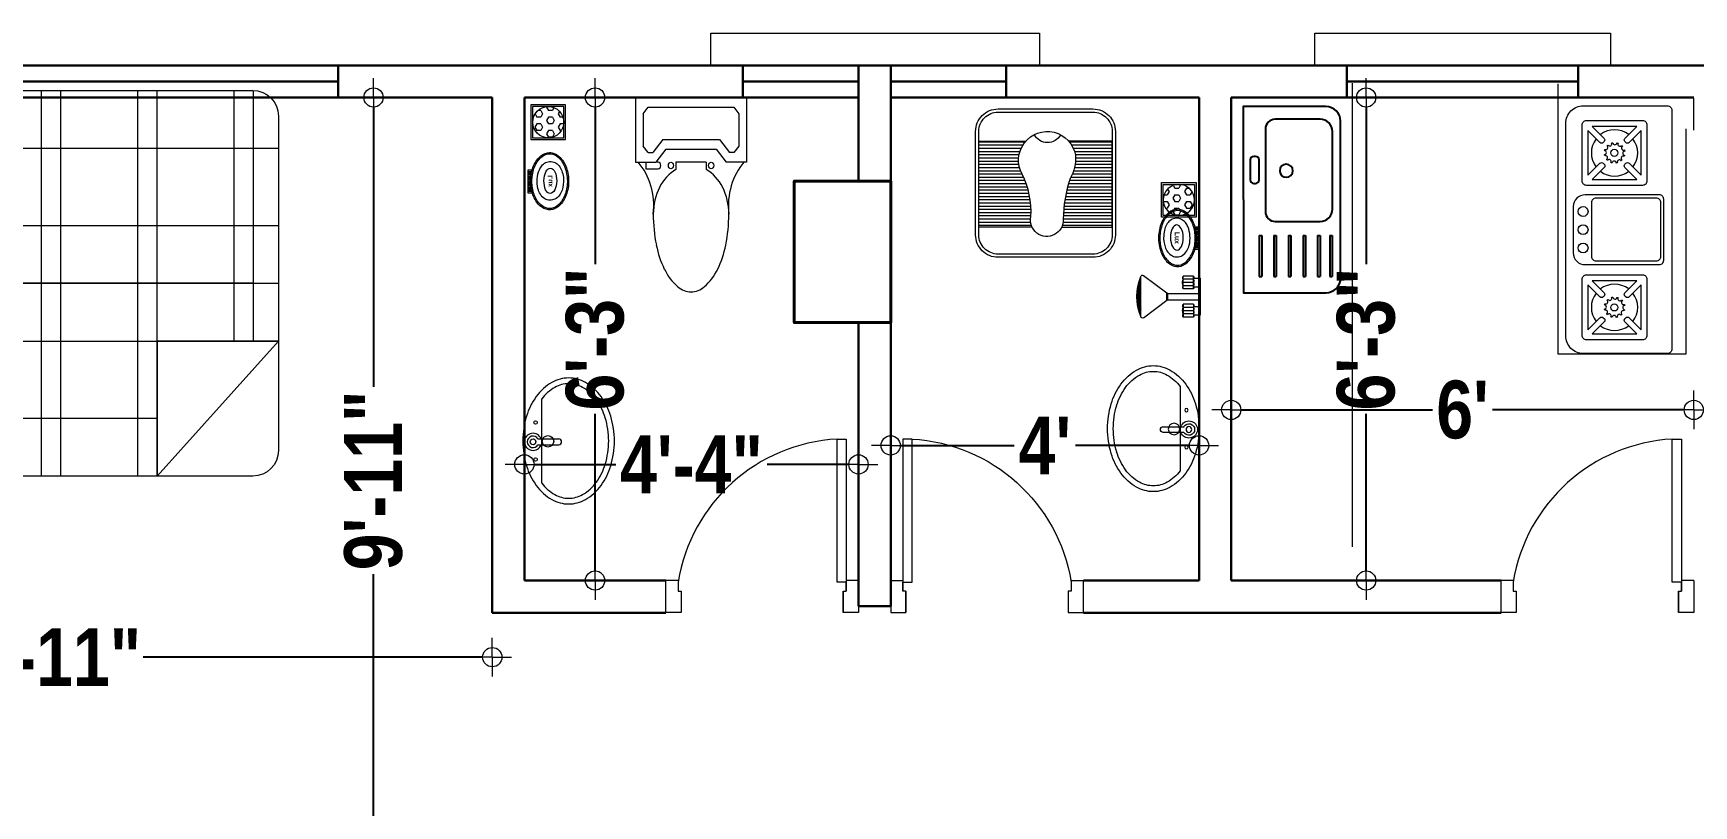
# Model space of a CAD drawing. Header units: inches. Extents: x 64086 to 138972, y -13497 to 16809.
# Drawn here: x 97314.4 to 97572.8, y -10434.5 to -10314.3 of the extents above; entities that cross this region are included whole.
import ezdxf

# ---------------------------------------------------------------- set-up
doc = ezdxf.new("R2010")
doc.units = ezdxf.units.IN
doc.header["$LTSCALE"] = 0.5
doc.header["$MEASUREMENT"] = 0
doc.header["$PDMODE"] = 2
doc.linetypes.add('DASHED', pattern=[0.75, 0.5, -0.25])
doc.layers.get('0').update_dxf_attribs({"lineweight": 13})
for name, color, linetype, lineweight in [('A-TOIL', 6, 'Continuous', 15), ('BEAM 2', 87, 'Continuous', 15), ('Column', 1, 'Continuous', 40), ('DIM', 5, 'Continuous', 13), ('DOOR', 30, 'Continuous', 20), ('e-tv+tel', 5, 'Continuous', 25), ('eq1', 113, 'Continuous', 25), ('f2', 94, 'Continuous', 25), ('fixture', 24, 'Continuous', 13), ('fur', 42, 'Continuous', 15), ('FURNITUER', 45, 'Continuous', 15), ('P-BASIN1', 6, 'Continuous', 15), ('P-COMMODE', 6, 'Continuous', 15), ('P-FLOOR-DRAIN', 4, 'Continuous', 15), ('P-SHOWER', 7, 'Continuous', 15), ('railing', 30, 'Continuous', 15), ('Raling', 35, 'Continuous', 20), ('WALL', 7, 'Continuous', 30), ('WALL-0', 7, 'Continuous', 18), ('Wall_20', 253, 'Continuous', 20)]:
    doc.layers.add(name, color=color, linetype=linetype, lineweight=lineweight)
doc.layers.add('FURNITURE', color=157, linetype='Continuous')
doc.styles.get("Standard").update_dxf_attribs({"font": 'ARIALNB.TTF'})
doc.dimstyles.new('Column Dim', dxfattribs={"dimtxt": 9, "dimasz": 1.5, "dimexe": 13.25, "dimexo": 11, "dimgap": 1, "dimtad": 0, "dimdec": 1, "dimzin": 0, "dimdsep": 46, "dimlunit": 4, "dimtxsty": 'Standard', "dimblk": 'DIM', "dimcen": 0, "dimse1": 1, "dimse2": 1, "dimclrd": 5, "dimclre": 5, "dimclrt": 7, "dimadec": 0, "dimazin": 0, "dimtfac": 1, "dimtdec": 1, "dimtofl": 0, "dimtmove": 2, "dimatfit": 3, "dimldrblk": 'DIM', "dimfxl": 1, "dimtolj": 1, "dimtzin": 0, "dimarcsym": 0})
pattern_1 = [(225, (19362.28457, 30685.39488), (-0.0883883476, 0.0883883476), [])]

# ---------------------------------------------------------------- blocks, each defined once
blk = doc.blocks.new('toilet d')
at = {"layer": 'railing'}
for p, q in [((98951.72, -21113.88), (98951.72, -21091.64)), ((98951.72, -21091.64), (98953.15, -21091.64)), ((98953.15, -21091.64), (98953.15, -21113.88)), ((98925.06, -21118.64), (98925.06, -21113.64)), ((98927, -21113.64), (98925.06, -21113.64)), ((98926.96, -21113.88), (98926.96, -21115.31)), ((98926.96, -21113.88), (98926.96, -21115.31)), ((98953.15, -21113.88), (98951.72, -21113.88)), ((98955.06, -21113.64), (98953.15, -21113.64)), ((98953.15, -21113.88), (98953.15, -21115.31)), ((98953.15, -21115.31), (98953.15, -21113.88)), ((98955.06, -21113.64), (98955.06, -21118.64)), ((98926.96, -21115.31), (98927.44, -21115.31)), ((98927.44, -21115.31), (98927.44, -21118.64)), ((98927.44, -21115.31), (98927.44, -21118.64)), ((98952.68, -21115.31), (98952.68, -21118.64)), ((98952.68, -21118.64), (98952.68, -21115.31)), ((98952.68, -21115.31), (98953.15, -21115.31)), ((98927.44, -21118.64), (98925.06, -21118.64)), ((98955.06, -21118.64), (98952.68, -21118.64))]:
    blk.add_line(p, q, dxfattribs=at)
blk.add_arc((98953.17, -21118.15), 26.55, 93.112, 170.7406, dxfattribs=at)
blk = doc.blocks.new('RFG')
at = {"layer": 'eq1'}
for p, q in [((58975.63, -1234.82), (58975.16, -1234.82)), ((58978, -1234.82), (58977.52, -1234.82)), ((58980.84, -1234.82), (58980.36, -1234.82)), ((58983.67, -1234.82), (58983.2, -1234.82)), ((58986.51, -1234.82), (58986.04, -1234.82)), ((58989.35, -1234.82), (58988.88, -1234.82)), ((58975.63, -1242.84), (58975.16, -1242.84)), ((58978, -1242.84), (58977.52, -1242.84)), ((58980.84, -1242.84), (58980.36, -1242.84)), ((58983.67, -1242.84), (58983.2, -1242.84)), ((58986.51, -1242.84), (58986.04, -1242.84)), ((58989.35, -1242.84), (58988.88, -1242.84))]:
    blk.add_line(p, q, dxfattribs=at)
for points in [[(58976.37, -1209.78), (58992.47, -1209.78), (58992.45, -1245.97), (58976.37, -1245.97, -0.414214), (58973.53, -1243.14), (58973.53, -1212.62, -0.414214)], [(58988.15, -1221.65), (58988.15, -1230.22, -0.414214), (58986.26, -1232.11), (58977.49, -1232.11, -0.414214), (58975.12, -1229.74), (58975.12, -1214.61, -0.414214), (58977.49, -1212.24), (58986.26, -1212.24, -0.414214), (58988.15, -1214.13)], [(58990.06, -1219.46), (58990.42, -1219.46, -0.414214), (58991.13, -1220.17), (58991.13, -1223.99, -0.414214), (58990.42, -1224.7), (58990.06, -1224.7, -0.414214), (58989.35, -1223.99), (58989.35, -1220.17, -0.414214)]]:
    blk.add_lwpolyline(points, format="xyb", close=True, dxfattribs=at)
for points in [[(58975.16, -1234.82), (58975.16, -1242.84)], [(58975.63, -1234.82), (58975.63, -1242.84)], [(58977.52, -1234.82), (58977.52, -1242.84)], [(58978, -1234.82), (58978, -1242.84)], [(58980.36, -1234.82), (58980.36, -1242.84)], [(58980.84, -1234.82), (58980.84, -1242.84)], [(58983.2, -1234.82), (58983.2, -1242.84)], [(58983.67, -1234.82), (58983.67, -1242.84)], [(58986.04, -1234.82), (58986.04, -1242.84)], [(58986.51, -1234.82), (58986.51, -1242.84)], [(58988.88, -1234.82), (58988.88, -1242.84)], [(58989.35, -1234.82), (58989.35, -1242.84)]]:
    blk.add_lwpolyline(points, dxfattribs=at)
blk.add_circle((58984.09, -1222.25), 1.28, dxfattribs=at)
blk = doc.blocks.new('p-basin11')
at = {"lineweight": 13}
for p, q in [((-0.49, 4.45), (-0.49, 0.85)), ((0.5, 0.86), (0.5, 4.45)), ((-7.44, 1.49), (7.15, 1.49))]:
    blk.add_line(p, q, dxfattribs=at)
for centre, radius in [((-0.08, 2.58), 0.99), ((-3.35, 0.44), 0.298), ((0, 0), 0.495), ((3.06, 0.44), 0.298)]:
    blk.add_circle(centre, radius, dxfattribs=at)
for centre, radius, start, end in [((-2.77, 4.78), 8.63, 126.0274, 150.3366), ((-1.18, 2.6), 11.33, 106.7647, 126.0274), ((-1.18, 2.6), 10.34, 106.7647, 126.0274), ((-1.18, 2.6), 10.34, 106.7647, 126.0274), ((-0.15, -0.85), 14.92, 90, 106.7647), ((-0.15, -0.85), 13.93, 90, 106.7647), ((-0.15, -0.85), 13.93, 90, 106.7647), ((-0.15, -0.85), 14.92, 73.2353, 90), ((-0.15, -0.85), 13.93, 73.2353, 90), ((-0.15, -0.85), 13.93, 73.2353, 90), ((0.89, 2.6), 10.34, 53.9726, 73.2353), ((0.89, 2.6), 10.34, 53.9726, 73.2353), ((0.89, 2.6), 11.33, 53.9726, 73.2353), ((2.48, 4.78), 8.63, 29.6634, 53.9726), ((-5.2, 6.16), 5.84, 150.3366, 180), ((-2.77, 4.78), 7.64, 126.0274, 150.3366), ((-2.77, 4.78), 7.64, 126.0274, 150.3366), ((2.48, 4.78), 7.64, 29.6634, 53.9726), ((4.9, 6.16), 5.84, 0, 29.6634), ((-5.2, 6.16), 5.84, 180, 209.6634), ((-5.2, 6.16), 4.85, 150.3366, 180), ((-5.2, 6.16), 4.85, 150.3366, 180), ((-5.2, 6.16), 4.85, 180, 209.6634), ((4.9, 6.16), 4.85, 0, 29.6634), ((4.9, 6.16), 4.85, 360, 29.6634), ((4.9, 6.16), 4.85, 330.3366, 0), ((4.9, 6.16), 5.84, 330.3366, 0), ((-2.77, 7.54), 8.63, 209.6634, 233.9726), ((-2.77, 7.54), 7.64, 209.6634, 232.3), ((0, 4.45), 0.495, 0, 180), ((2.48, 7.54), 7.64, 307.7, 330.3366), ((2.48, 7.54), 8.63, 306.0274, 330.3366), ((-1.18, 9.72), 11.33, 233.9726, 253.2353), ((0, 0), 1.48, 109.6514, 70.3603), ((0, 0), 0.99, 120.3431, 59.7554), ((0.89, 9.72), 11.33, 286.7647, 306.0274), ((-0.15, 13.16), 14.92, 253.2353, 270), ((-0.15, 13.16), 14.92, 270, 286.7647)]:
    blk.add_arc(centre, radius, start, end, dxfattribs=at)
blk = doc.blocks.new('RY')
at = {"layer": 'fixture'}
for p, q in [((227073.05, -59649.09), (227072.37, -59649.09)), ((227073.05, -59649.32), (227072.43, -59649.32)), ((227073.05, -59649.54), (227072.48, -59649.54)), ((227073.05, -59649.76), (227072.52, -59649.76)), ((227073.05, -59652.62), (227073.05, -59649.09)), ((227073.05, -59652.4), (227072.45, -59652.4)), ((227073.05, -59652.18), (227072.49, -59652.18)), ((227073.05, -59651.96), (227072.54, -59651.96)), ((227073.05, -59649.98), (227072.56, -59649.98)), ((227073.05, -59651.74), (227072.57, -59651.74)), ((227073.05, -59650.2), (227072.59, -59650.2)), ((227073.05, -59651.52), (227072.59, -59651.52)), ((227073.05, -59650.42), (227072.61, -59650.42)), ((227073.05, -59651.3), (227072.61, -59651.3)), ((227073.05, -59650.64), (227072.62, -59650.64)), ((227073.05, -59651.08), (227072.62, -59651.08)), ((227073.05, -59650.86), (227072.63, -59650.86)), ((227072.39, -59652.62), (227073.05, -59652.62))]:
    blk.add_line(p, q, dxfattribs=at)
at = {"layer": 'fixture', "color": 37}
blk.add_ellipse((227069.56, -59650.94), major_axis=(0.03, 1.96), ratio=0.508227, dxfattribs=at)
at = {"layer": 'fixture'}
for points, knots in [([(227069.67, -59655.34), (227070.14, -59655.34), (227070.61, -59655.17), (227071.49, -59654.46), (227071.88, -59653.92), (227072.44, -59652.6), (227072.61, -59651.83), (227072.64, -59650.26), (227072.52, -59649.46), (227072.02, -59648.09), (227071.65, -59647.51), (227070.8, -59646.71), (227070.32, -59646.49), (227069.39, -59646.39), (227068.91, -59646.52), (227068.01, -59647.13), (227067.6, -59647.62), (227066.98, -59648.88), (227066.78, -59649.63), (227066.67, -59651.2), (227066.76, -59652), (227067.19, -59653.43), (227067.53, -59654.05), (227068.36, -59654.94), (227068.83, -59655.21), (227069.42, -59655.33), (227069.54, -59655.34), (227069.67, -59655.34)], [0, 0, 0, 0, 0.512242, 0.512242, 1.024485, 1.024485, 1.536727, 1.536727, 2.04897, 2.04897, 2.561212, 2.561212, 3.073455, 3.073455, 3.585697, 3.585697, 4.09794, 4.09794, 4.610182, 4.610182, 5.122425, 5.122425, 5.634667, 5.634667, 6.14691, 6.14691, 6.283185, 6.283185, 6.283185, 6.283185]), ([(227069.67, -59655.14), (227070.05, -59655.14), (227070.44, -59655.01), (227071.19, -59654.47), (227071.55, -59654.05), (227072.1, -59652.97), (227072.3, -59652.32), (227072.46, -59650.96), (227072.43, -59650.24), (227072.15, -59648.92), (227071.9, -59648.32), (227071.27, -59647.37), (227070.89, -59647.03), (227070.12, -59646.65), (227069.74, -59646.59), (227068.97, -59646.73), (227068.58, -59646.93), (227067.86, -59647.63), (227067.53, -59648.13), (227067.07, -59649.31), (227066.93, -59650), (227066.89, -59651.43), (227067, -59652.18), (227067.43, -59653.43), (227067.73, -59653.96), (227068.41, -59654.72), (227068.79, -59654.96), (227069.34, -59655.12), (227069.5, -59655.14), (227069.67, -59655.14)], [0, 0, 0, 0, 0.466932, 0.466932, 0.933864, 0.933864, 1.400796, 1.400796, 1.867727, 1.867727, 2.334659, 2.334659, 2.801591, 2.801591, 3.268523, 3.268523, 3.735455, 3.735455, 4.202387, 4.202387, 4.669318, 4.669318, 5.165008, 5.165008, 5.62593, 5.62593, 6.080806, 6.080806, 6.283185, 6.283185, 6.283185, 6.283185])]:
    blk.add_open_spline(points, degree=3, knots=knots, dxfattribs=at)
at = {"layer": 'fixture', "color": 37}
blk.add_open_spline([(227069.6, -59647.92), (227069.34, -59647.91), (227069.09, -59647.98), (227068.25, -59648.39), (227067.93, -59648.94), (227067.55, -59650.04), (227067.47, -59650.66), (227067.53, -59651.62), (227067.59, -59651.97), (227067.78, -59652.58), (227067.9, -59652.86), (227068.21, -59653.33), (227068.41, -59653.53), (227068.88, -59653.84), (227069.16, -59653.93), (227069.74, -59653.97), (227070.04, -59653.9), (227070.53, -59653.65), (227070.73, -59653.47), (227071.05, -59653.09), (227071.17, -59652.88), (227071.47, -59652.22), (227071.57, -59651.72), (227071.64, -59650.73), (227071.6, -59650.22), (227071.4, -59649.43), (227071.28, -59649.13), (227070.94, -59648.58), (227070.71, -59648.32), (227070.17, -59648.01), (227069.9, -59647.92), (227069.6, -59647.92)], degree=3, knots=[0, 0, 0, 0, 0.251826, 0.251826, 0.981976, 0.981976, 1.712126, 1.712126, 2.138681, 2.138681, 2.508948, 2.508948, 2.825837, 2.825837, 3.120106, 3.120106, 3.414376, 3.414376, 3.708645, 3.708645, 4.002915, 4.002915, 4.608496, 4.608496, 5.214077, 5.214077, 5.606251, 5.606251, 5.998425, 5.998425, 6.283185, 6.283185, 6.283185, 6.283185], dxfattribs=at)
at = {"layer": 'fixture', "color": 37, "text_generation_flag": 4}
blk.add_text('Lux ', height=0.75, rotation=90, dxfattribs=at).set_placement((227069.24, -59651.81))
blk = doc.blocks.new('*X21')
at = {"color": 0}
for p, q in [((348.86, 2156.4), (349.37, 2156.4)), ((349.22, 2157.49), (349.37, 2157.49)), ((349.37, 2156.4), (349.69, 2156.94)), ((349.69, 2156.94), (349.37, 2157.49)), ((350.31, 2158.03), (350.62, 2158.57)), ((350.62, 2157.49), (350.31, 2158.03)), ((350.31, 2155.86), (350.62, 2156.4)), ((350.62, 2158.57), (351.25, 2158.57)), ((350.62, 2157.49), (351.25, 2157.49)), ((350.62, 2156.4), (351.25, 2156.4)), ((351.56, 2158.03), (351.25, 2158.57)), ((351.25, 2157.49), (351.56, 2158.03)), ((351.56, 2155.86), (351.25, 2156.4)), ((352.19, 2156.94), (352.5, 2157.49)), ((352.5, 2156.4), (352.19, 2156.94)), ((352.5, 2157.49), (353.12, 2157.49)), ((352.5, 2156.4), (353.12, 2156.4)), ((353.12, 2156.4), (353.44, 2156.94)), ((353.44, 2156.94), (353.12, 2157.49)), ((349, 2155.32), (349.37, 2155.32)), ((349.69, 2154.78), (349.37, 2155.32)), ((349.51, 2154.48), (349.69, 2154.78)), ((350.62, 2155.32), (350.31, 2155.86)), ((350.41, 2153.86), (350.62, 2154.24)), ((350.62, 2155.32), (351.25, 2155.32)), ((350.62, 2154.24), (351.25, 2154.24)), ((351.25, 2155.32), (351.56, 2155.86)), ((351.56, 2153.7), (351.25, 2154.24)), ((351.56, 2153.69), (351.56, 2153.7)), ((352.19, 2154.78), (352.5, 2155.32)), ((352.5, 2154.24), (352.19, 2154.78)), ((352.5, 2155.32), (353.12, 2155.32)), ((352.5, 2154.24), (352.92, 2154.24)), ((353.43, 2154.79), (353.12, 2155.32))]:
    blk.add_line(p, q, dxfattribs=at)
blk = doc.blocks.new('P-FLOOR')
at = {"layer": 'P-FLOOR-DRAIN'}
for points in [[(-2.08, 5.48), (-2.08, 0.98), (2.42, 0.98), (2.42, 5.48)], [(-1.85, 5.25), (-1.85, 1.2), (2.2, 1.2), (2.2, 5.25)]]:
    blk.add_lwpolyline(points, close=True, dxfattribs=at)
blk.add_circle((0.17, 3.23), 2.02, dxfattribs=at)
at = {"layer": 'P-FLOOR-DRAIN', "xscale": 0.8, "yscale": 0.8, "zscale": 0.8, "rotation": 270}
blk.add_blockref('*X21', (-1724.74, 284.25), dxfattribs=at)
blk = doc.blocks.new('A$C31E24FA5')
at = {"layer": 'fur'}
for p, q in [((0.5, 17.93), (7.16, 17.93)), ((0.5, 17.43), (6.8, 17.43)), ((0.5, 16.93), (6.54, 16.93)), ((0.5, 16.43), (6.35, 16.43)), ((0.5, 15.93), (6.23, 15.93)), ((14.06, 17.93), (21.26, 17.93)), ((14.42, 17.43), (21.26, 17.43)), ((14.68, 16.93), (21.26, 16.93)), ((14.87, 16.43), (21.26, 16.43)), ((14.99, 15.93), (21.26, 15.93)), ((0.5, 15.43), (6.2, 15.43)), ((0.5, 14.93), (6.21, 14.93)), ((0.5, 14.43), (6.27, 14.43)), ((0.5, 13.93), (6.37, 13.93)), ((0.5, 13.43), (6.52, 13.43)), ((0.5, 12.93), (6.71, 12.93)), ((14.5, 12.93), (21.26, 12.93)), ((14.74, 13.43), (21.26, 13.43)), ((14.91, 13.93), (21.26, 13.93)), ((15.02, 14.43), (21.26, 14.43)), ((15.06, 15.43), (21.26, 15.43)), ((15.06, 14.93), (21.26, 14.93)), ((0.5, 12.43), (6.97, 12.43)), ((0.5, 11.93), (7.17, 11.93)), ((0.5, 11.43), (7.32, 11.43)), ((0.5, 10.93), (7.45, 10.93)), ((0.5, 10.43), (7.57, 10.43)), ((13.57, 10.43), (21.26, 10.43)), ((13.71, 10.93), (21.26, 10.93)), ((13.87, 11.43), (21.26, 11.43)), ((14.06, 11.93), (21.26, 11.93)), ((14.27, 12.43), (21.26, 12.43)), ((0.5, 9.93), (7.68, 9.93)), ((0.5, 9.43), (7.78, 9.43)), ((0.5, 8.93), (7.87, 8.93)), ((0.5, 8.43), (7.94, 8.43)), ((0.5, 7.93), (8, 7.93)), ((13.16, 7.93), (21.26, 7.93)), ((13.21, 8.43), (21.26, 8.43)), ((13.27, 8.93), (21.26, 8.93)), ((13.35, 9.43), (21.26, 9.43)), ((13.45, 9.93), (21.26, 9.93)), ((0.5, 7.43), (8.06, 7.43)), ((0.5, 6.93), (8.1, 6.93)), ((0.5, 6.43), (8.12, 6.43)), ((0.5, 5.93), (8.14, 5.93)), ((0.5, 5.43), (8.16, 5.43)), ((13.13, 6.93), (21.26, 6.93)), ((13.14, 7.43), (21.26, 7.43)), ((13.15, 6.43), (21.26, 6.43)), ((13.18, 5.43), (21.26, 5.43)), ((13.21, 5.93), (21.26, 5.93)), ((0.5, 4.93), (8.29, 4.93)), ((13.06, 4.93), (21.26, 4.93))]:
    blk.add_line(p, q, dxfattribs=at)
for points in [[(3.5, 0), (18.26, 0, 0.414214), (21.76, 3.5), (21.76, 19.59, 0.414214), (18.26, 23.09), (3.5, 23.09, 0.414214), (0, 19.59), (0, 3.5, 0.414214)], [(3.5, 0.5), (18.26, 0.5, 0.414214), (21.26, 3.5), (21.26, 19.59, 0.414214), (18.26, 22.59), (3.5, 22.59, 0.414214), (0.5, 19.59), (0.5, 3.5, 0.414214)], [(14.5, 12.93, 1.187601), (6.22, 15.87, 0.159476), (7.07, 12.25, -0.071892), (8.14, 5.92, 1.143323), (13.15, 6.33, -0.127468)]]:
    blk.add_lwpolyline(points, format="xyb", close=True, dxfattribs=at)
for points in [[(8.4, 4.67), (0.5, 4.67), (0.5, 18.07), (7.27, 18.07)], [(12.95, 4.67), (21.26, 4.67), (21.26, 18.07), (13.95, 18.07)]]:
    blk.add_lwpolyline(points, dxfattribs=at)
blk.add_arc((10.58, 20.16), 2.31, 208.2976, 332.3555, dxfattribs=at)
blk = doc.blocks.new('BURNER')
at = {"layer": 'fur'}
for points in [[(-21, -15), (-21, -0.75, -0.414214), (-20.25, 0), (20.25, 0, -0.414214), (21, -0.75), (21, -15, -0.414214), (18, -18), (-18, -18, -0.414214)], [(-5.9, -2.13), (-5.9, -14.72, 0.414214), (-3.9, -16.72), (3.94, -16.72, 0.414214), (5.94, -14.72), (5.94, -2.13, 0.414214), (5.19, -1.38), (-5.15, -1.38, 0.414214)], [(-5.32, -2.63), (-5.32, -12.88, 0.414214), (-4.57, -13.63), (4.53, -13.63, 0.414214), (5.28, -12.88), (5.28, -2.63, 0.414214), (4.53, -1.88), (-4.57, -1.88, 0.414214)], [(-18.5, -14.47), (-18.5, -4.97, -0.414214), (-17.75, -4.22), (-8.25, -4.22, -0.414214), (-7.5, -4.97), (-7.5, -14.47, -0.414214), (-8.25, -15.22), (-17.75, -15.22, -0.414214)], [(-17.5, -5.93), (-17.5, -13.51), (-15.47, -11.48, -0.414214), (-14.91, -11.48), (-14.76, -11.62, -0.414214), (-14.76, -12.19), (-16.79, -14.22), (-9.21, -14.22), (-11.24, -12.19, -0.414214), (-11.24, -11.62), (-11.1, -11.48, -0.414214), (-10.53, -11.48), (-8.5, -13.51), (-8.5, -5.93), (-10.53, -7.96, -0.414214), (-11.1, -7.96), (-11.24, -7.81, -0.414214), (-11.24, -7.25), (-9.21, -5.22), (-16.79, -5.22), (-14.76, -7.25, -0.414214), (-14.76, -7.81), (-14.91, -7.96, -0.414214), (-15.47, -7.96)], [(7.67, -14.47), (7.67, -4.97, -0.414214), (8.42, -4.22), (17.92, -4.22, -0.414214), (18.67, -4.97), (18.67, -14.47, -0.414214), (17.92, -15.22), (8.42, -15.22, -0.414214)], [(8.67, -5.93), (8.67, -13.51), (10.7, -11.48, -0.414214), (11.26, -11.48), (11.4, -11.62, -0.414214), (11.4, -12.19), (9.37, -14.22), (16.96, -14.22), (14.93, -12.19, -0.414214), (14.93, -11.62), (15.07, -11.48, -0.414214), (15.64, -11.48), (17.67, -13.51), (17.67, -5.93), (15.64, -7.96, -0.414214), (15.07, -7.96), (14.93, -7.81, -0.414214), (14.93, -7.25), (16.96, -5.22), (9.37, -5.22), (11.4, -7.25, -0.414214), (11.4, -7.81), (11.26, -7.96, -0.414214), (10.7, -7.96)], [(-13.5, -8.05, -0.029973), (-13.29, -8, 0.921201), (-12.6, -8.03, -0.029973), (-12.4, -8.09, 0.921201), (-11.8, -8.46, -0.029973), (-11.66, -8.61, 0.921201), (-11.33, -9.22, -0.029973), (-11.29, -9.43, 0.921201), (-11.31, -10.12, -0.029973), (-11.37, -10.32, 0.921201), (-11.74, -10.91, -0.029973), (-11.89, -11.06, 0.921201), (-12.51, -11.39, -0.029973), (-12.71, -11.43, 0.921201), (-13.4, -11.41, -0.029973), (-13.6, -11.35, 0.921201), (-14.2, -10.98, -0.029973), (-14.34, -10.83, 0.921201), (-14.67, -10.21, -0.029973), (-14.71, -10.01, 0.921201), (-14.69, -9.31, -0.029973), (-14.63, -9.11, 0.921201), (-14.26, -8.52, -0.029973), (-14.11, -8.38, 0.921201)], [(12.67, -8.05, -0.029973), (12.87, -8, 0.921201), (13.57, -8.03, -0.029973), (13.77, -8.09, 0.921201), (14.36, -8.46, -0.029973), (14.51, -8.61, 0.921201), (14.83, -9.22, -0.029973), (14.88, -9.43, 0.921201), (14.86, -10.12, -0.029973), (14.8, -10.32, 0.921201), (14.43, -10.91, -0.029973), (14.28, -11.06, 0.921201), (13.66, -11.39, -0.029973), (13.46, -11.43, 0.921201), (12.76, -11.41, -0.029973), (12.56, -11.35, 0.921201), (11.97, -10.98, -0.029973), (11.83, -10.83, 0.921201), (11.5, -10.21, -0.029973), (11.45, -10.01, 0.921201), (11.48, -9.31, -0.029973), (11.54, -9.11, 0.921201), (11.91, -8.52, -0.029973), (12.06, -8.38, 0.921201)]]:
    blk.add_lwpolyline(points, format="xyb", close=True, dxfattribs=at)
for centre, radius in [((-13.01, -9.75), 0.597), ((13.19, -9.75), 0.597), ((-3.07, -15.05), 0.834), ((0.02, -15.05), 0.834), ((3.11, -15.05), 0.834)]:
    blk.add_circle(centre, radius, dxfattribs=at)
for centre, start, end in [((-13, -9.72), 142.3105, 217.6895), ((-13, -9.72), 52.3105, 127.6895), ((-13, -9.72), 322.3105, 37.6895), ((13.17, -9.72), 142.3105, 217.6895), ((13.17, -9.72), 52.3105, 127.6895), ((13.17, -9.72), 322.3105, 37.6895), ((-13, -9.72), 232.3105, 307.6895), ((13.17, -9.72), 232.3105, 307.6895)]:
    blk.add_arc(centre, 3.93, start, end, dxfattribs=at)
blk = doc.blocks.new('pp-sh')
at = {"ltscale": 0.01}
h = blk.add_hatch(dxfattribs=at)
h.set_pattern_fill('ANSI31', color=256, style=0)
h.set_pattern_definition(pattern_1)
h.paths.add_polyline_path([(18743.58, 25839.35), (18749.1, 25839.35, 0.199471)])
h = blk.add_hatch(dxfattribs=at)
h.set_pattern_fill('ANSI31', color=256, style=0)
h.set_pattern_definition(pattern_1)
h.paths.add_polyline_path([(18745.89, 25835.65), (18746.8, 25835.65, -0.163612), (18746.84, 25835.78), (18745.84, 25835.78, -0.163612)])
for p, q in [((18749.1, 25839.35), (18743.58, 25839.35)), ((18743.4, 25839), (18745.84, 25835.78)), ((18749.28, 25839), (18746.84, 25835.78)), ((18746.84, 25835.78), (18745.84, 25835.78)), ((18746.8, 25835.65), (18745.89, 25835.65)), ((18745.89, 25835.65), (18745.89, 25831.13)), ((18746.8, 25835.65), (18746.8, 25831.13)), ((18745.28, 25833.51), (18743.51, 25833.51)), ((18743.51, 25832.08), (18743.51, 25833.51)), ((18743.95, 25832.08), (18743.95, 25833.51)), ((18744.54, 25833.62), (18744.26, 25833.62)), ((18744.26, 25833.59), (18744.26, 25833.62)), ((18744.4, 25833.59), (18744.4, 25833.62)), ((18744.4, 25832.08), (18744.4, 25833.51)), ((18744.54, 25833.59), (18744.54, 25833.62)), ((18744.84, 25832.08), (18744.84, 25833.51)), ((18745.28, 25832.08), (18745.28, 25833.51)), ((18747.4, 25832.08), (18747.4, 25833.51)), ((18747.4, 25833.51), (18749.17, 25833.51)), ((18747.84, 25832.08), (18747.84, 25833.51)), ((18748.15, 25833.59), (18748.15, 25833.62)), ((18748.15, 25833.62), (18748.42, 25833.62)), ((18748.29, 25833.59), (18748.29, 25833.62)), ((18748.29, 25832.08), (18748.29, 25833.51)), ((18748.42, 25833.59), (18748.42, 25833.62)), ((18748.73, 25832.08), (18748.73, 25833.51)), ((18749.17, 25832.08), (18749.17, 25833.51)), ((18745.28, 25832.08), (18743.51, 25832.08)), ((18743.8, 25832.04), (18743.8, 25831.13)), ((18748.88, 25831.13), (18743.8, 25831.13)), ((18744.99, 25832.04), (18744.99, 25831.13)), ((18746.8, 25831.13), (18745.89, 25831.13)), ((18747.4, 25832.08), (18749.17, 25832.08)), ((18747.69, 25832.04), (18747.69, 25831.13)), ((18748.88, 25832.04), (18748.88, 25831.13))]:
    blk.add_line(p, q, dxfattribs=at)
for centre, radius, start, end in [((18743.58, 25839.13), 0.222, 90, 216.0286), ((18746.34, 25832.71), 7.19, 67.4384, 112.5616), ((18749.1, 25839.13), 0.222, 323.9714, 90), ((18745.67, 25835.65), 0.222, 0, 37.1678), ((18747.02, 25835.65), 0.222, 142.8322, 180), ((18743.73, 25832.87), 0.68, 70.9882, 109.0118), ((18743.73, 25833.55), 0, 152.3346, 180), ((18744.4, 25832.37), 1.22, 68.7379, 111.2621), ((18744.18, 25832.87), 0.68, 70.9882, 109.0118), ((18744.62, 25832.87), 0.68, 70.9882, 109.0118), ((18745.06, 25832.87), 0.68, 70.9882, 109.0118), ((18747.62, 25832.87), 0.68, 70.9882, 109.0118), ((18748.29, 25832.37), 1.22, 68.7379, 111.2621), ((18748.06, 25832.87), 0.68, 70.9882, 109.0118), ((18748.51, 25832.87), 0.68, 70.9882, 109.0118), ((18748.95, 25832.87), 0.68, 70.9882, 109.0118), ((18748.95, 25833.55), 0, 0, 27.6654), ((18743.73, 25832.72), 0.68, 250.9882, 289.0118), ((18744.18, 25832.72), 0.68, 250.9882, 289.0118), ((18744.62, 25832.72), 0.68, 250.9882, 289.0118), ((18745.06, 25832.72), 0.68, 250.9882, 289.0118), ((18747.62, 25832.72), 0.68, 250.9882, 289.0118), ((18748.06, 25832.72), 0.68, 250.9882, 289.0118), ((18748.51, 25832.72), 0.68, 250.9882, 289.0118), ((18748.95, 25832.72), 0.68, 250.9882, 289.0118)]:
    blk.add_arc(centre, radius, start, end, dxfattribs=at)
blk = doc.blocks.new('A$C3B0820DD')
at = {"layer": 'A-TOIL'}
for p, q in [((0, 26.47), (0, 17.65)), ((0, 26.47), (15.1, 26.47)), ((1.03, 24.26), (1.72, 25.14)), ((1.72, 25.14), (13.38, 25.14)), ((13.38, 25.14), (14.07, 24.26)), ((15.1, 26.47), (15.1, 17.65)), ((1.03, 24.26), (1.03, 19.85)), ((14.07, 24.26), (14.07, 19.85)), ((3.69, 20.73), (2.32, 18.97)), ((3.69, 20.73), (11.41, 20.73)), ((11.41, 20.73), (12.78, 18.97)), ((1.72, 18.97), (1.03, 19.85)), ((1.72, 18.97), (2.32, 18.97)), ((4.12, 19.41), (2.74, 17.65)), ((4.12, 19.41), (10.98, 19.41)), ((10.98, 19.41), (12.35, 17.65)), ((13.38, 18.97), (12.78, 18.97)), ((14.07, 19.85), (13.38, 18.97)), ((0, 17.65), (2.74, 17.65)), ((1.37, 17.65), (1.37, 16.76)), ((1.37, 16.76), (3.09, 16.76)), ((3.09, 17.65), (2.74, 17.65)), ((5.49, 17.65), (5.49, 16.65)), ((9.61, 17.65), (5.49, 17.65)), ((9.61, 17.65), (9.61, 16.65)), ((15.1, 17.65), (12.35, 17.65))]:
    blk.add_line(p, q, dxfattribs=at)
for centre, major_axis, start_param, end_param in [((-3.71, 11.66), (0, 7.94), 4.576272, 5.566047), ((7.55, 10.59), (0, 6.62), 0.411517, 1.570796), ((3.09, 17.2), (0, 0.441), 3.141593, 6.283185), ((4.8, 17.2), (0, 0.441), 4.712389, 10.995574), ((7.55, 10.59), (0, 6.62), -1.570796, -0.411517), ((10.29, 17.2), (0, 0.441), 4.712389, 10.995574), ((18.81, 11.66), (0, 7.94), 0.717138, 1.706913), ((15.53, 10.59), (0, 16.88), 1.570797, 1.824118), ((-0.44, 10.59), (0, 16.88), 4.459068, 4.712388), ((11.59, 9.28), (0, 11.65), 1.824118, 2.129396), ((3.5, 9.28), (0, 11.65), 4.153789, 4.459067), ((9.11, 7.28), (0, 7.88), 2.129396, 2.556312), ((5.99, 7.28), (0, 7.88), 3.726874, 4.153789), ((7.55, 4.25), (0, 4.25), 2.556313, 3.141592), ((7.55, 4.25), (0, 4.25), 3.141593, 3.726873)]:
    blk.add_ellipse(centre, major_axis=major_axis, ratio=0.777778, start_param=start_param, end_param=end_param, dxfattribs=at)
blk = doc.blocks.new('lilklkl')
at = {"color": 23}
for p, q in [((19201.27, -4998.29), (19141.27, -4998.29)), ((19141.27, -4998.29), (19141.27, -5000.29)), ((19141.27, -5000.29), (19201.27, -5000.29)), ((19201.27, -5000.29), (19201.27, -4998.29)), ((19167.27, -5001.79), (19145.27, -5001.79)), ((19197.27, -5001.79), (19162.27, -5001.79)), ((19171.27, -5001.79), (19171.27, -5014.9)), ((19141.27, -5005.79), (19141.27, -5074.79)), ((19171.27, -5014.9), (19171.27, -5005.79)), ((19201.27, -5074.79), (19201.27, -5005.79)), ((19171.27, -5074.79), (19171.27, -5026.9)), ((19171.27, -5026.9), (19171.27, -5078.79)), ((19145.27, -5078.79), (19175.27, -5078.79)), ((19175.27, -5078.79), (19197.27, -5078.79))]:
    blk.add_line(p, q, dxfattribs=at)
at = {"color": 33}
for p, q in [((19150.27, -5001.79), (19150.27, -5006.19)), ((19162.27, -5001.79), (19162.27, -5006.19)), ((19180.27, -5001.79), (19180.27, -5006.19)), ((19192.27, -5001.79), (19192.27, -5006.19)), ((19147.23, -5011.9), (19141.27, -5011.9)), ((19171.27, -5011.9), (19165.21, -5011.9)), ((19177.23, -5011.9), (19171.27, -5011.9)), ((19201.27, -5011.9), (19195.21, -5011.9)), ((19147.24, -5014.9), (19141.27, -5014.9)), ((19171.27, -5014.9), (19165.2, -5014.9)), ((19177.24, -5014.9), (19171.27, -5014.9)), ((19201.27, -5014.9), (19195.2, -5014.9)), ((19171.27, -5026.9), (19141.27, -5026.9)), ((19150.27, -5026.9), (19150.27, -5078.79)), ((19162.27, -5026.9), (19162.27, -5078.79)), ((19201.27, -5026.9), (19171.27, -5026.9)), ((19180.27, -5026.9), (19180.27, -5078.79)), ((19192.27, -5026.9), (19192.27, -5059.9)), ((19171.27, -5029.9), (19141.27, -5029.9)), ((19201.27, -5029.9), (19171.27, -5029.9)), ((19171.27, -5041.9), (19141.27, -5041.9)), ((19201.27, -5041.9), (19171.27, -5041.9)), ((19171.27, -5044.9), (19141.27, -5044.9)), ((19201.27, -5044.9), (19171.27, -5044.9)), ((19171.27, -5056.9), (19141.27, -5056.9)), ((19201.27, -5056.9), (19171.27, -5056.9)), ((19171.27, -5059.9), (19141.27, -5059.9)), ((19201.27, -5059.9), (19171.27, -5059.9)), ((19171.27, -5071.9), (19141.27, -5071.9)), ((19180.27, -5071.9), (19171.27, -5071.9)), ((19171.27, -5074.9), (19141.27, -5074.9)), ((19180.27, -5074.9), (19171.27, -5074.9))]:
    blk.add_line(p, q, dxfattribs=at)
at = {"color": 40}
for p, q in [((19162.21, -5006.19), (19150.23, -5006.19)), ((19192.21, -5006.19), (19180.23, -5006.19)), ((19147.23, -5009.2), (19147.24, -5017.1)), ((19165.2, -5017.09), (19165.21, -5009.2)), ((19177.23, -5009.2), (19177.24, -5017.1)), ((19195.2, -5017.09), (19195.21, -5009.2)), ((19150.24, -5020.09), (19162.2, -5020.09)), ((19180.24, -5020.09), (19192.2, -5020.09))]:
    blk.add_line(p, q, dxfattribs=at)
at = {"color": 23}
for centre, start, end in [((19145.27, -5005.79), 90, 180), ((19197.27, -5005.79), 0, 90), ((19145.27, -5074.79), 180, 270), ((19197.27, -5074.79), 270, 0)]:
    blk.add_arc(centre, 4, start, end, dxfattribs=at)
at = {"color": 40}
for centre, start, end in [((19150.23, -5009.19), 90, 180.1414), ((19162.21, -5009.19), 359.8975, 90), ((19180.23, -5009.19), 90, 180.1414), ((19192.21, -5009.19), 359.8975, 90), ((19150.24, -5017.09), 180.1414, 270), ((19162.2, -5017.09), 270, 359.8975), ((19180.24, -5017.09), 180.1414, 270), ((19192.2, -5017.09), 270, 359.8975)]:
    blk.add_arc(centre, 3, start, end, dxfattribs=at)
at = {"layer": 'DOOR'}
for p, q in [((19201.27, -5059.9), (19180.27, -5078.79)), ((19180.27, -5078.79), (19180.27, -5059.9)), ((19180.27, -5059.9), (19201.27, -5059.9))]:
    blk.add_line(p, q, dxfattribs=at)
blk = doc.blocks.new('A$C32C23EB6')
at = {"layer": 'fur'}
blk.add_blockref('lilklkl', (-19141.27, 5078.79), dxfattribs=at)
blk = doc.blocks.new('DIM')
at = {"layer": 'DIM'}
for q in [(0, 2), (-2, 0), (0, -2), (2, 0)]:
    blk.add_line((0, 0), q, dxfattribs=at)
blk.add_circle((0, 0), 1, dxfattribs=at)
blk = doc.blocks.new('*D599')
at = {"layer": 'Defpoints', "color": 0, "lineweight": 30, "ltscale": 15, "transparency": 16777216}
for p in [(97390.82, -10359.36), (97442.82, -10359.36), (97390.82, -10381.43)]:
    blk.add_point(p, dxfattribs=at)
at = {"layer": 'WALL', "color": 5, "lineweight": -2, "ltscale": 15, "transparency": 16777216}
for p, q in [((97392.32, -10381.43), (97405.05, -10381.43)), ((97441.32, -10381.43), (97428.59, -10381.43))]:
    blk.add_line(p, q, dxfattribs=at)
at = {"layer": 'WALL', "color": 5, "lineweight": -2, "ltscale": 15, "transparency": 16777216, "xscale": 1.5, "yscale": 1.5, "zscale": 1.5, "rotation": 180}
blk.add_blockref('DIM', (97390.82, -10381.43), dxfattribs=at)
at = {"layer": 'WALL', "color": 5, "lineweight": -2, "ltscale": 15, "transparency": 16777216, "xscale": 1.5, "yscale": 1.5, "zscale": 1.5}
blk.add_blockref('DIM', (97442.82, -10381.43), dxfattribs=at)
at = {"layer": 'WALL', "color": 7, "lineweight": 30, "ltscale": 15, "transparency": 16777216, "insert": (97416.82, -10381.43), "char_height": 9, "attachment_point": 5}
blk.add_mtext('\\A1;4\'-4"', dxfattribs=at)
blk = doc.blocks.new('*D601')
at = {"layer": 'Defpoints', "color": 0, "lineweight": 30, "ltscale": 15, "transparency": 16777216}
for p in [(97500.82, -10371.2), (97572.81, -10371.2), (97572.81, -10372.95)]:
    blk.add_point(p, dxfattribs=at)
at = {"layer": 'WALL', "color": 5, "lineweight": -2, "ltscale": 15, "transparency": 16777216}
for p, q in [((97502.32, -10372.95), (97532.17, -10372.95)), ((97571.31, -10372.95), (97541.47, -10372.95))]:
    blk.add_line(p, q, dxfattribs=at)
at = {"layer": 'WALL', "color": 5, "lineweight": -2, "ltscale": 15, "transparency": 16777216, "xscale": 1.5, "yscale": 1.5, "zscale": 1.5, "rotation": 180}
blk.add_blockref('DIM', (97500.82, -10372.95), dxfattribs=at)
at = {"layer": 'WALL', "color": 5, "lineweight": -2, "ltscale": 15, "transparency": 16777216, "xscale": 1.5, "yscale": 1.5, "zscale": 1.5}
blk.add_blockref('DIM', (97572.81, -10372.95), dxfattribs=at)
at = {"layer": 'WALL', "color": 7, "lineweight": 30, "ltscale": 15, "transparency": 16777216, "insert": (97536.82, -10372.95), "char_height": 9, "attachment_point": 5}
blk.add_mtext("\\A1;6'", dxfattribs=at)
blk = doc.blocks.new('*D602')
at = {"layer": 'Defpoints', "color": 0, "lineweight": 30, "ltscale": 15, "transparency": 16777216}
for p in [(97447.82, -10367.71), (97495.82, -10367.71), (97495.82, -10378.48)]:
    blk.add_point(p, dxfattribs=at)
at = {"layer": 'WALL', "color": 5, "lineweight": -2, "ltscale": 15, "transparency": 16777216}
for p, q in [((97449.32, -10378.48), (97467.05, -10378.48)), ((97494.32, -10378.48), (97476.6, -10378.48))]:
    blk.add_line(p, q, dxfattribs=at)
at = {"layer": 'WALL', "color": 5, "lineweight": -2, "ltscale": 15, "transparency": 16777216, "xscale": 1.5, "yscale": 1.5, "zscale": 1.5, "rotation": 180}
blk.add_blockref('DIM', (97447.82, -10378.48), dxfattribs=at)
at = {"layer": 'WALL', "color": 5, "lineweight": -2, "ltscale": 15, "transparency": 16777216, "xscale": 1.5, "yscale": 1.5, "zscale": 1.5}
blk.add_blockref('DIM', (97495.82, -10378.48), dxfattribs=at)
at = {"layer": 'WALL', "color": 7, "lineweight": 30, "ltscale": 15, "transparency": 16777216, "insert": (97471.82, -10378.48), "char_height": 9, "attachment_point": 5}
blk.add_mtext("\\A1;4'", dxfattribs=at)
blk = doc.blocks.new('*D603')
at = {"layer": 'Defpoints', "color": 0, "lineweight": 30, "ltscale": 15, "transparency": 16777216}
for p in [(97536.82, -10324.34), (97521.82, -10399.5), (97536.82, -10399.5)]:
    blk.add_point(p, dxfattribs=at)
at = {"layer": 'WALL', "color": 5, "lineweight": -2, "ltscale": 15, "transparency": 16777216}
for p, q in [((97521.82, -10325.84), (97521.82, -10350.27)), ((97521.82, -10398), (97521.82, -10373.56))]:
    blk.add_line(p, q, dxfattribs=at)
at = {"layer": 'WALL', "color": 5, "lineweight": -2, "ltscale": 15, "transparency": 16777216, "xscale": 1.5, "yscale": 1.5, "zscale": 1.5}
for p, rotation in [((97521.82, -10324.34), 90), ((97521.82, -10399.5), 270)]:
    blk.add_blockref('DIM', p, dxfattribs=dict(at, rotation=rotation))
at = {"layer": 'WALL', "color": 7, "lineweight": 30, "ltscale": 15, "transparency": 16777216, "insert": (97521.82, -10361.92), "char_height": 9, "attachment_point": 5, "rotation": 90}
blk.add_mtext('\\A1;6\'-3"', dxfattribs=at)
blk = doc.blocks.new('*D608')
at = {"layer": 'Defpoints', "color": 0, "lineweight": 30, "ltscale": 15, "transparency": 16777216}
for p in [(97242.82, -10389.33), (97385.82, -10389.33), (97242.82, -10411.42)]:
    blk.add_point(p, dxfattribs=at)
at = {"layer": 'WALL', "color": 5, "lineweight": -2, "ltscale": 15, "transparency": 16777216}
for p, q in [((97244.32, -10411.42), (97297.13, -10411.42)), ((97384.32, -10411.42), (97331.51, -10411.42))]:
    blk.add_line(p, q, dxfattribs=at)
at = {"layer": 'WALL', "color": 5, "lineweight": -2, "ltscale": 15, "transparency": 16777216, "xscale": 1.5, "yscale": 1.5, "zscale": 1.5, "rotation": 180}
blk.add_blockref('DIM', (97242.82, -10411.42), dxfattribs=at)
at = {"layer": 'WALL', "color": 5, "lineweight": -2, "ltscale": 15, "transparency": 16777216, "xscale": 1.5, "yscale": 1.5, "zscale": 1.5}
blk.add_blockref('DIM', (97385.82, -10411.42), dxfattribs=at)
at = {"layer": 'WALL', "color": 7, "lineweight": 30, "ltscale": 15, "transparency": 16777216, "insert": (97314.32, -10411.42), "char_height": 9, "attachment_point": 5}
blk.add_mtext('\\A1;11\'-11"', dxfattribs=at)
blk = doc.blocks.new('*D609')
at = {"layer": 'Defpoints', "color": 0, "lineweight": 30, "ltscale": 15, "transparency": 16777216}
for p in [(97373.82, -10324.34), (97367.33, -10443.5), (97373.82, -10443.5)]:
    blk.add_point(p, dxfattribs=at)
at = {"layer": 'WALL', "color": 5, "lineweight": -2, "ltscale": 15, "transparency": 16777216}
for p, q in [((97367.33, -10325.84), (97367.33, -10369.35)), ((97367.33, -10442), (97367.33, -10398.49))]:
    blk.add_line(p, q, dxfattribs=at)
at = {"layer": 'WALL', "color": 5, "lineweight": -2, "ltscale": 15, "transparency": 16777216, "xscale": 1.5, "yscale": 1.5, "zscale": 1.5}
for p, rotation in [((97367.33, -10324.34), 90), ((97367.33, -10443.5), 270)]:
    blk.add_blockref('DIM', p, dxfattribs=dict(at, rotation=rotation))
at = {"layer": 'WALL', "color": 7, "lineweight": 30, "ltscale": 15, "transparency": 16777216, "insert": (97367.33, -10383.92), "char_height": 9, "attachment_point": 5, "rotation": 90}
blk.add_mtext('\\A1;9\'-11"', dxfattribs=at)
blk = doc.blocks.new('*D610')
at = {"layer": 'Defpoints', "color": 0, "lineweight": 30, "ltscale": 15, "transparency": 16777216}
for p in [(97405.57, -10324.34), (97401.82, -10399.5), (97405.57, -10399.5)]:
    blk.add_point(p, dxfattribs=at)
at = {"layer": 'WALL', "color": 5, "lineweight": -2, "ltscale": 15, "transparency": 16777216}
for p, q in [((97401.82, -10325.84), (97401.82, -10350.27)), ((97401.82, -10398), (97401.82, -10373.56))]:
    blk.add_line(p, q, dxfattribs=at)
at = {"layer": 'WALL', "color": 5, "lineweight": -2, "ltscale": 15, "transparency": 16777216, "xscale": 1.5, "yscale": 1.5, "zscale": 1.5}
for p, rotation in [((97401.82, -10324.34), 90), ((97401.82, -10399.5), 270)]:
    blk.add_blockref('DIM', p, dxfattribs=dict(at, rotation=rotation))
at = {"layer": 'WALL', "color": 7, "lineweight": 30, "ltscale": 15, "transparency": 16777216, "insert": (97401.82, -10361.92), "char_height": 9, "attachment_point": 5, "rotation": 90}
blk.add_mtext('\\A1;6\'-3"', dxfattribs=at)
blk = doc.blocks.new('*D624')
at = {"layer": 'Defpoints', "color": 0, "lineweight": 30, "ltscale": 15, "transparency": 16777216}
for p in [(97597.81, -10404.5), (97580.57, -10551), (97597.81, -10551)]:
    blk.add_point(p, dxfattribs=at)
at = {"layer": 'WALL', "color": 5, "lineweight": -2, "ltscale": 15, "transparency": 16777216}
for p, q in [((97580.57, -10406), (97580.57, -10460.69)), ((97580.57, -10549.5), (97580.57, -10494.8))]:
    blk.add_line(p, q, dxfattribs=at)
at = {"layer": 'WALL', "color": 5, "lineweight": -2, "ltscale": 15, "transparency": 16777216, "xscale": 1.5, "yscale": 1.5, "zscale": 1.5}
for p, rotation in [((97580.57, -10404.5), 90), ((97580.57, -10551), 270)]:
    blk.add_blockref('DIM', p, dxfattribs=dict(at, rotation=rotation))
at = {"layer": 'WALL', "color": 7, "lineweight": 30, "ltscale": 15, "transparency": 16777216, "insert": (97580.57, -10477.75), "char_height": 9, "attachment_point": 5, "rotation": 90}
blk.add_mtext('\\A1;12\'-2{\\H1x;\\S1/2;}"', dxfattribs=at)

msp = doc.modelspace()

# ---------------------------------------------------------------- linework, layer by layer
at = {"layer": 'BEAM 2', "linetype": 'DASHED', "ltscale": 9}
for p, q in [((97795.83, -10319.34), (96729.83, -10319.34)), ((96775.83, -10319.34), (97795.83, -10319.34))]:
    msp.add_line(p, q, dxfattribs=at)
at = {"layer": 'Column'}
msp.add_lwpolyline([(97447.82, -10337.36), (97432.82, -10337.36), (97432.82, -10359.36), (97447.82, -10359.36)], close=True, dxfattribs=at)
at = {"layer": 'e-tv+tel', "lineweight": 30}
for p, q in [((97277.82, -10319.34), (97361.82, -10319.34)), ((97442.82, -10319.34), (97424.82, -10319.34)), ((97518.82, -10319.34), (97554.82, -10319.34)), ((97277.82, -10321.84), (97361.82, -10321.84)), ((97424.82, -10321.84), (97442.82, -10321.84)), ((97447.82, -10321.84), (97465.82, -10321.84)), ((97518.82, -10321.84), (97554.82, -10321.84)), ((97277.82, -10324.34), (97361.82, -10324.34)), ((97424.82, -10324.34), (97442.82, -10324.34)), ((97518.82, -10324.34), (97554.82, -10324.34))]:
    msp.add_line(p, q, dxfattribs=at)
msp.add_lwpolyline([(97447.82, -10324.34), (97447.82, -10319.34), (97465.82, -10319.34), (97465.82, -10324.34)], close=True, dxfattribs=at)
at = {"layer": 'FURNITUER', "lineweight": 30, "ltscale": 15}
msp.add_lwpolyline([(97230.19, -10319.34), (97831.83, -10319.34), (97831.84, -10566), (97831.84, -10568.55), (97625.31, -10568.55), (97625.31, -10552.05), (97427.85, -10552.05), (97427.85, -10616.72), (97424.82, -10616.72), (97313.08, -10617.25), (97313.92, -10446.26), (97241.11, -10445.59), (97240.27, -10319.2)], dxfattribs=at)
at = {"layer": 'P-BASIN1', "lineweight": 40}
msp.add_lwpolyline([(97447.82, -10337.36), (97432.82, -10337.36), (97432.82, -10359.36), (97447.82, -10359.36)], close=True, dxfattribs=at)
at = {"layer": 'Raling'}
msp.add_line((97519.65, -10322.11), (97519.65, -10394.27), dxfattribs=at)
for points in [[(97551.63, -10322.22), (97551.63, -10364.22), (97571.63, -10364.22), (97571.63, -10329.21)], [(97572.81, -10329.44), (97572.81, -10324.45), (97552.81, -10324.45)]]:
    msp.add_lwpolyline(points, dxfattribs=at)
at = {"layer": 'WALL', "color": 0, "ltscale": 3}
for p, q in [((97361.82, -10319.34), (97424.82, -10319.34)), ((97385.82, -10319.34), (97385.82, -10319.34)), ((97390.82, -10319.34), (97390.82, -10319.34)), ((97424.82, -10324.34), (97424.82, -10319.34)), ((97442.82, -10319.34), (97462.82, -10319.34)), ((97442.82, -10319.34), (97442.82, -10337.36)), ((97442.82, -10324.34), (97442.82, -10319.34)), ((97447.82, -10319.34), (97447.82, -10337.36)), ((97465.82, -10319.34), (97518.82, -10319.34)), ((97465.82, -10324.34), (97465.82, -10319.34)), ((97465.82, -10324.34), (97465.82, -10319.34)), ((97495.82, -10319.34), (97495.82, -10319.34)), ((97500.82, -10319.34), (97500.82, -10319.34)), ((97518.82, -10324.34), (97518.82, -10319.34)), ((97554.82, -10319.34), (97572.81, -10319.34)), ((97554.82, -10324.34), (97554.82, -10319.34)), ((97572.81, -10319.34), (97604.81, -10319.34)), ((97361.82, -10324.34), (97385.82, -10324.34)), ((97385.82, -10324.34), (97385.82, -10404.5)), ((97390.82, -10324.34), (97390.82, -10399.5)), ((97390.82, -10324.34), (97405.57, -10324.34)), ((97390.82, -10324.34), (97424.82, -10324.34)), ((97393.82, -10324.34), (97420.82, -10324.34)), ((97447.82, -10324.34), (97462.82, -10324.34)), ((97465.82, -10324.34), (97495.82, -10324.34)), ((97495.82, -10324.34), (97495.82, -10399.5)), ((97500.82, -10324.34), (97518.82, -10324.34)), ((97500.82, -10324.34), (97500.82, -10399.5)), ((97554.82, -10324.34), (97572.81, -10324.34)), ((97442.82, -10359.36), (97442.82, -10403.5)), ((97447.82, -10359.36), (97447.82, -10403.5)), ((97390.82, -10399.5), (97412.82, -10399.5)), ((97495.82, -10399.5), (97477.82, -10399.5)), ((97500.82, -10399.5), (97542.81, -10399.5)), ((97385.82, -10404.5), (97412.82, -10404.5)), ((97477.82, -10404.5), (97495.82, -10404.5)), ((97495.82, -10404.5), (97542.81, -10404.5))]:
    msp.add_line(p, q, dxfattribs=at)
at = {"layer": 'WALL'}
msp.add_line((97361.82, -10324.34), (97361.82, -10319.34), dxfattribs=at)
at = {"layer": 'WALL', "ltscale": 3}
msp.add_line((97442.82, -10403.5), (97447.82, -10403.5), dxfattribs=at)
at = {"layer": 'Wall_20'}
for points in [[(97424.82, -10319.34), (97419.82, -10319.34), (97419.82, -10314.34), (97465.96, -10314.34), (97470.96, -10314.34), (97470.96, -10319.34)], [(97518.82, -10319.34), (97513.82, -10319.34), (97513.82, -10314.34), (97554.87, -10314.34), (97559.87, -10314.34), (97559.87, -10319.34)]]:
    msp.add_lwpolyline(points, dxfattribs=at)

# ---------------------------------------------------------------- block references
at = {"layer": 'f2', "xscale": -0.7999999999593104, "yscale": 0.7999999999883585, "zscale": 0.8, "rotation": 0.03364427398062197}
msp.add_blockref('RFG', (144696.08, -9330.23), dxfattribs=at)
at = {"layer": 'fur', "xscale": 0.9180270000360906, "yscale": 0.9180270000360906, "zscale": 0.9180270000360906, "rotation": 270}
msp.add_blockref('BURNER', (97569.4, -10344.9, -703.04), dxfattribs=at)
at = {"layer": 'FURNITURE', "xscale": -1, "rotation": 90}
msp.add_blockref('A$C32C23EB6', (97352.55, -10323.25), dxfattribs=at)
at = {"layer": 'P-BASIN1', "yscale": 0.8999999999941792, "zscale": 0.8999999999999773}
for p, xscale, rotation in [((97392.16, -10377.92), 0.9000000000232831, 270), ((97494.24, -10376), -0.9000000000232831, 90)]:
    msp.add_blockref('p-basin11', p, dxfattribs=dict(at, xscale=xscale, rotation=rotation))
at = {"layer": 'P-COMMODE', "xscale": 1.142307692440227, "yscale": 1.142307692265604, "zscale": 1.142307692307668}
msp.add_blockref('A$C3B0820DD', (97408.13, -10354.58), dxfattribs=at)
at = {"layer": 'P-COMMODE', "xscale": -1}
msp.add_blockref('A$C31E24FA5', (97482.8, -10349.21), dxfattribs=at)
at = {"layer": 'P-FLOOR-DRAIN', "linetype": 'Continuous', "yscale": 1.199999999982538, "zscale": 1.200000000000045}
for p, xscale, rotation in [((97390.66, -10327.99), 1.199999999953434, 270), ((97496.55, -10340.08), -1.199999999953434, 90)]:
    msp.add_blockref('P-FLOOR', p, dxfattribs=dict(at, xscale=xscale, rotation=rotation))
at = {"layer": 'P-SHOWER', "xscale": -1.125, "yscale": 1.125, "zscale": 1.125, "rotation": 90}
msp.add_blockref('pp-sh', (126556.04, 10734.31, -703.04), dxfattribs=at)
at = {"layer": 'railing'}
for p in [(-1512.23, 10714.15), (-1382.25, 10714.15)]:
    msp.add_blockref('toilet d', p, dxfattribs=at)
at = {"layer": 'railing', "xscale": -1}
msp.add_blockref('toilet d', (196402.88, 10714.15), dxfattribs=at)
at = {"layer": 'WALL-0', "rotation": 180}
msp.add_blockref('RY', (324464.41, -69988.25, -703.04), dxfattribs=at)
at = {"layer": 'WALL-0', "xscale": -1, "rotation": 180}
msp.add_blockref('RY', (-129577.2, -69997.08, -703.04), dxfattribs=at)

# ---------------------------------------------------------------- dimensions: what is measured, and where the dimension line sits
at = {"layer": 'WALL', "lineweight": 30, "ltscale": 15}
for base, p1, p2, picture, middle in [((97367.33, -10443.5), (97373.82, -10324.34), (97373.82, -10443.5), '*D609', (97367.33, -10383.92)), ((97401.82, -10399.5), (97405.57, -10324.34), (97405.57, -10399.5), '*D610', (97401.82, -10361.92)), ((97521.82, -10399.5), (97536.82, -10324.34), (97536.82, -10399.5), '*D603', (97521.82, -10361.92)), ((97580.57, -10551), (97597.81, -10404.5), (97597.81, -10551), '*D624', (97580.57, -10477.75))]:
    dim = msp.add_linear_dim(base=base, p1=p1, p2=p2, angle=90, dimstyle='Column Dim', override={"dimfxl": 4}, dxfattribs=at)
    dim.commit()
    dim.dimension.update_dxf_attribs({"geometry": picture, "text_midpoint": middle})
for base, p1, p2, picture, middle in [((97390.82, -10381.43), (97442.82, -10359.36), (97390.82, -10359.36), '*D599', (97416.82, -10381.43)), ((97495.82, -10378.48), (97447.82, -10367.71), (97495.82, -10367.71), '*D602', (97471.82, -10378.48)), ((97572.81, -10372.95), (97500.82, -10371.2), (97572.81, -10371.2), '*D601', (97536.82, -10372.95)), ((97242.82, -10411.42), (97385.82, -10389.33), (97242.82, -10389.33), '*D608', (97314.32, -10411.42))]:
    dim = msp.add_linear_dim(base=base, p1=p1, p2=p2, dimstyle='Column Dim', override={"dimfxl": 4}, dxfattribs=at)
    dim.commit()
    dim.dimension.update_dxf_attribs({"geometry": picture, "text_midpoint": middle})

doc.saveas('drawing.dxf')
